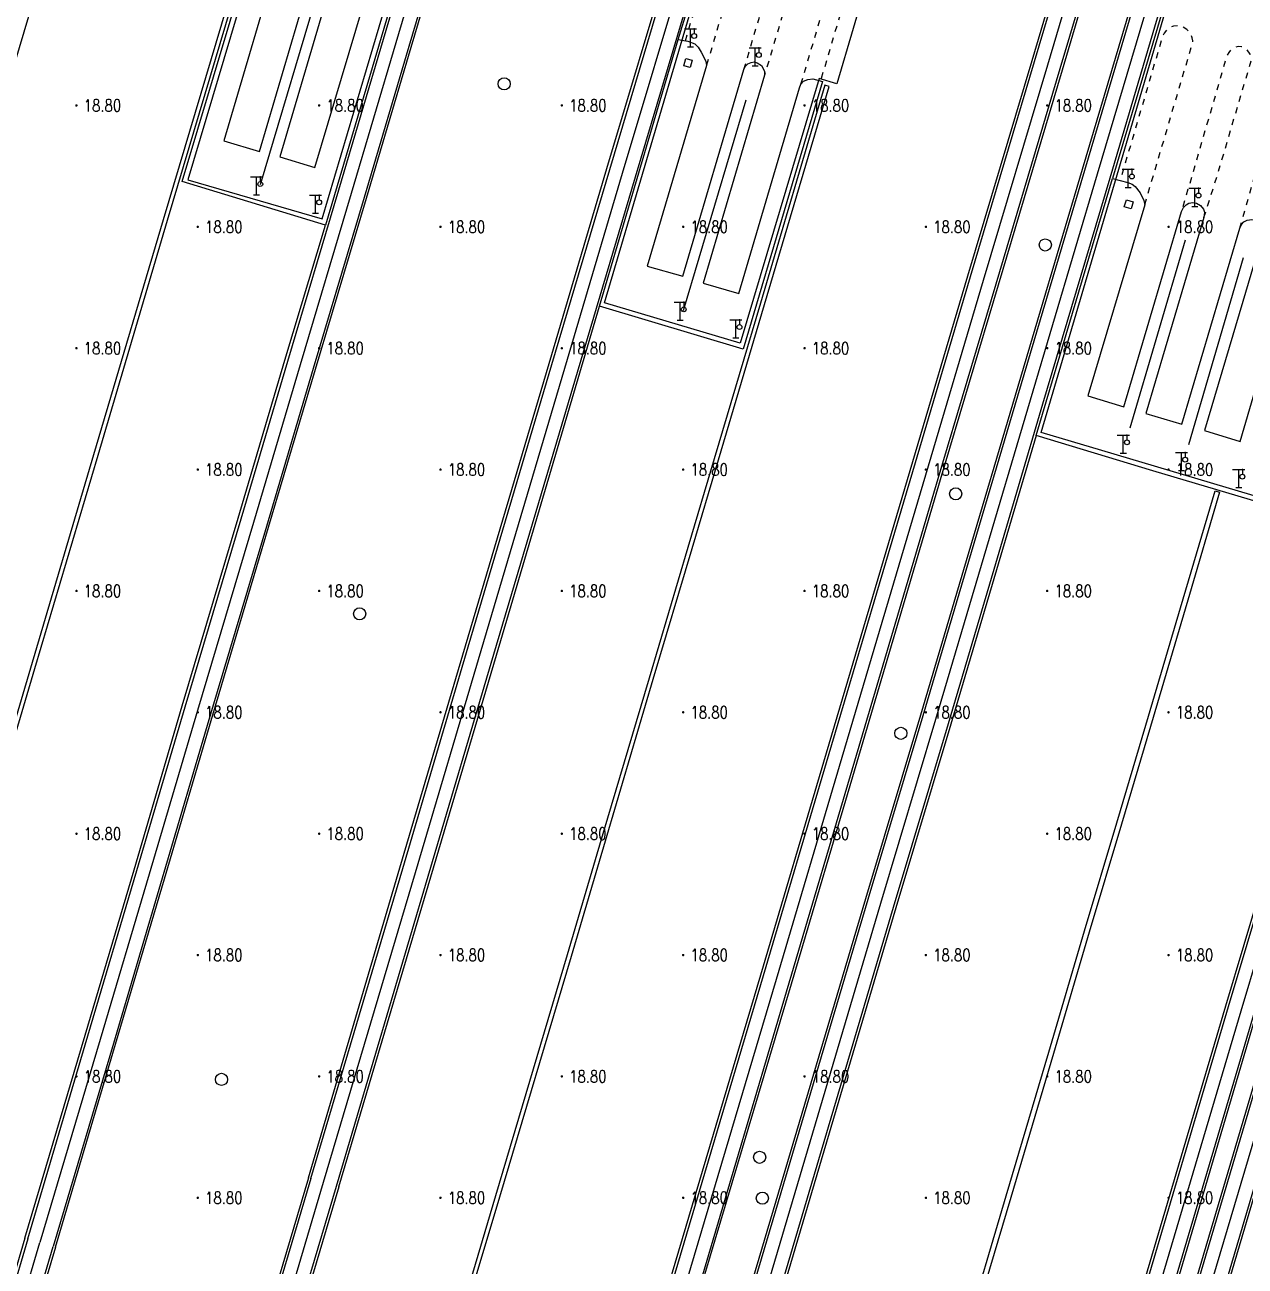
# Model space of a CAD drawing. Extents: x 404846 to 408477, y 3390929 to 3392894.
# Drawn here: x 406847.1 to 406947.7, y 3391818.7 to 3391921 of the extents above; entities that cross this region are included whole.
import ezdxf
from ezdxf.enums import TextEntityAlignment as Align

# ---------------------------------------------------------------- set-up
doc = ezdxf.new("R2010")
doc.units = 0
doc.header["$LTSCALE"] = 0.5
doc.header["$PDSIZE"] = 0.2
doc.linetypes.add('X6', pattern=[2, 1, -1])
doc.layers.get('0').update_dxf_attribs({"linetype": 'CONTINUOUS'})
for name, color, linetype in [('3221', 6, 'CONTINUOUS'), ('DLSS', 4, 'CONTINUOUS'), ('DMTZ', 3, 'CONTINUOUS'), ('FZTZ', 7, 'CONTINUOUS'), ('GCD', 1, 'CONTINUOUS'), ('GXYZ', 2, 'CONTINUOUS'), ('JMD', 6, 'CONTINUOUS'), ('SXSS', 5, 'CONTINUOUS'), ('ZBTZ', 3, 'CONTINUOUS')]:
    doc.layers.add(name, color=color, linetype=linetype)
doc.styles.add('HZ', font='rs.shx', dxfattribs={"width": 0.8, "bigfont": 'hztxt.shx'})
doc.linetypes.add('10422', pattern='A,0.75,[150,AAA.SHX,S=0.5,R=0,X=0,Y=0.5],1.5,[177,AAA.SHX,S=1,R=0,X=0,Y=0.4],0.75', length=3)
doc.linetypes.add('1161', pattern='A,0,[149,AAA.SHX,S=0.15,R=0,X=0,Y=0],-1.6', length=1.6)
doc.linetypes.add('447', pattern='A,8,-1,[148,AAA.SHX,S=1,R=0,X=0,Y=0],-1', length=10)

# ---------------------------------------------------------------- blocks, each defined once
blk = doc.blocks.new('gc063')
for p, q in [((-1, 3), (1, 3)), ((0, 0), (0, 3)), ((0.6, 3), (0.6, 2.2)), ((-0.5, 0), (0.5, 0))]:
    blk.add_line(p, q)
blk.add_circle((0.6, 1.8), 0.4)
blk.add_point((0.6, 3))
blk.add_point((0.6, 3))
blk = doc.blocks.new('GC200')
at = {"linetype": 'Continuous', "const_width": 0.2, "flags": 128}
blk.add_lwpolyline([(-0.1, 0, 1), (0.1, 0, 1)], format="xyb", close=True, dxfattribs=at)
blk = doc.blocks.new('gc188')
blk.add_circle((0, 0), 1)

msp = doc.modelspace()

# ---------------------------------------------------------------- linework, layer by layer
at = {"layer": '3221', "color": 6}
for points in [[(406818.629, 3391829.5, 18.713), (406823.606, 3391846.24, 18.852), (406827.632, 3391859.825, 18.852), (406831.615, 3391873.336, 18.712), (406836.221, 3391888.842, 18.684), (406840.089, 3391901.861, 18.749), (406844.288, 3391915.943, 18.872), (406847.961, 3391928.344, 18.986), (406852.414, 3391943.384, 18.97), (406854.263, 3391949.589, 19.004), (406883.973, 3391940.737, 19.004), (406882.131, 3391934.557, 18.97), (406877.685, 3391919.541, 18.986), (406874.003, 3391907.113, 18.872), (406869.801, 3391893.018, 18.749), (406865.937, 3391880.014, 18.684), (406861.341, 3391864.54, 18.712), (406857.361, 3391851.037, 18.852), (406853.325, 3391837.419, 18.852), (406848.353, 3391820.696, 18.713)], [(406871.721, 3391825.664, 18.787), (406879.304, 3391851.19, 18.609), (406884.714, 3391869.47, 18.65), (406891.602, 3391892.727, 18.81), (406896.37, 3391908.8, 19.018), (406901.652, 3391926.525, 18.965), (406904.097, 3391934.778, 18.949), (406933.82, 3391925.973, 18.949), (406931.368, 3391917.696, 18.965), (406926.084, 3391899.965, 19.018), (406921.324, 3391883.917, 18.81), (406914.439, 3391860.669, 18.65), (406909.025, 3391842.378, 18.609), (406901.442, 3391816.85, 18.787)], [(406935.699, 3391800.484, 18.723), (406947.332, 3391839.797, 18.561), (406951.864, 3391854.938, 18.616), (406955.638, 3391867.675, 18.728), (406959.67, 3391881.284, 18.793), (406965.208, 3391899.914, 18.836), (406969.778, 3391915.381, 18.83), (406940.049, 3391924.165, 18.83), (406935.486, 3391908.723, 18.836), (406929.951, 3391890.105, 18.793), (406925.915, 3391876.482, 18.728), (406922.153, 3391863.786, 18.616), (406917.62, 3391848.64, 18.561), (406905.976, 3391809.292, 18.723)], [(406969.1, 3391790.104, 18.783), (406973.78, 3391805.818, 18.746), (406980.038, 3391826.9, 18.746), (406986.922, 3391850.073, 18.746), (406993.341, 3391871.796, 18.704), (406998.649, 3391889.604, 18.786), (407003.313, 3391905.444, 18.645), (406973.576, 3391914.201, 18.645), (406968.926, 3391898.41, 18.786), (406963.622, 3391880.615, 18.704), (406957.199, 3391858.88, 18.746), (406950.32, 3391835.725, 18.746), (406944.066, 3391814.653, 18.746), (406939.373, 3391798.897, 18.783)], [(406819.644, 3391649.903, 18.778), (406824.914, 3391667.762, 18.632), (406830.712, 3391687.301, 18.588), (406835.54, 3391703.629, 18.662), (406839.772, 3391717.832, 18.823), (406843.331, 3391729.891, 18.926), (406847.134, 3391742.709, 19.022), (406850.378, 3391753.621, 19.008), (406852.411, 3391760.516, 18.952), (406858.268, 3391780.273, 18.808), (406861.815, 3391792.204, 18.696), (406865.607, 3391805.045, 18.69), (406871.721, 3391825.664, 18.787)], [(406798.358, 3391651.778, 18.567), (406805.406, 3391675.774, 18.694), (406810.921, 3391694.385, 18.636), (406817.288, 3391715.825, 18.623), (406822.931, 3391734.847, 18.798), (406828.287, 3391752.82, 18.924), (406833.885, 3391771.727, 18.924), (406840.147, 3391792.903, 18.782), (406845.429, 3391810.824, 18.67), (406848.353, 3391820.696, 18.713)]]:
    msp.add_polyline3d(points, dxfattribs=at)
at = {"layer": 'DLSS', "linetype": 'X6', "flags": 128}
for points, elevation in [([(406901.542, 3391919.714), (406905.091, 3391931.55), (406905.285, 3391931.889), (406905.636, 3391932.161), (406906.031, 3391932.287), (406906.613, 3391932.158), (406906.885, 3391931.976), (406907.085, 3391931.762), (406907.244, 3391931.473), (406907.227, 3391931.221), (406907.145, 3391930.759), (406903.281, 3391917.671)], 18.523), ([(406906.368, 3391917.348), (406910.109, 3391930.055), (406910.28, 3391930.328), (406910.507, 3391930.534), (406910.919, 3391930.626), (406911.201, 3391930.595), (406911.451, 3391930.509), (406911.724, 3391930.268), (406911.868, 3391929.954), (406911.872, 3391929.647), (406911.74, 3391929.177), (406908.062, 3391916.87)], 18.615), ([(406911.062, 3391916.135), (406914.814, 3391928.791), (406915.036, 3391929.076), (406915.359, 3391929.171), (406915.762, 3391929.098), (406916.11, 3391928.848), (406916.221, 3391928.547), (406916.185, 3391928.319), (406912.675, 3391916.391)], 18.652), ([(406939.396, 3391906.201), (406943.322, 3391919.497), (406943.356, 3391919.714), (406943.305, 3391919.958), (406943.129, 3391920.34), (406942.863, 3391920.645), (406942.507, 3391920.857), (406942.118, 3391920.928), (406941.756, 3391920.924), (406941.485, 3391920.82), (406941.21, 3391920.617), (406941.003, 3391920.343), (406940.863, 3391920.054), (406940.774, 3391919.787), (406937.364, 3391908.2)], 19.013), ([(406944.269, 3391905.138), (406945.39, 3391908.672), (406948.185, 3391918.139), (406948.168, 3391918.365), (406948.074, 3391918.612), (406947.832, 3391918.953), (406947.612, 3391919.099), (406947.357, 3391919.208), (406947.086, 3391919.228), (406946.774, 3391919.136), (406946.535, 3391918.993), (406946.317, 3391918.748), (406946.188, 3391918.505), (406946.058, 3391918.127), (406942.426, 3391905.654)], 18.974), ([(406947.238, 3391904.265), (406948.353, 3391908.218), (406950.969, 3391917.068), (406951.143, 3391917.391), (406951.412, 3391917.643), (406951.676, 3391917.777), (406952.128, 3391917.807), (406952.361, 3391917.744), (406952.644, 3391917.578), (406952.855, 3391917.347), (406952.971, 3391917.078), (406952.998, 3391916.801), (406952.928, 3391916.446), (406951.681, 3391912.278), (406949.093, 3391903.696)], 18.586)]:
    msp.add_lwpolyline(points, dxfattribs=dict(at, elevation=elevation))
at = {"layer": 'DMTZ', "linetype": '10422', "flags": 128}
for points, elevation in [([(406868.412, 3391928.18), (406868.378, 3391927.976), (406863.496, 3391911.466), (406866.443, 3391910.572), (406871.497, 3391927.751), (406871.819, 3391928.203), (406872.197, 3391928.376), (406872.569, 3391928.3), (406872.878, 3391928.102), (406873.086, 3391927.753), (406873.132, 3391927.416), (406873.124, 3391927.112), (406868.109, 3391910.142), (406871.011, 3391909.268), (406876.038, 3391926.143), (406876.232, 3391926.482), (406876.612, 3391926.817), (406877.054, 3391926.892), (406877.465, 3391926.809), (406878.402, 3391926.5), (406871.886, 3391904.522), (406860.083, 3391908.114), (406866.609, 3391929.975), (406867.239, 3391929.779), (406867.632, 3391929.549), (406867.954, 3391929.129), (406868.258, 3391928.572), (406868.412, 3391928.18)], 19.102), ([(406906.309, 3391894.301), (406894.462, 3391897.83), (406900.954, 3391919.824), (406901.745, 3391919.676), (406902.316, 3391919.443), (406902.591, 3391919.188), (406902.843, 3391918.773), (406903.22, 3391918.018), (406903.281, 3391917.671), (406898.391, 3391901.138), (406901.325, 3391900.303), (406906.368, 3391917.348), (406906.488, 3391917.613), (406906.69, 3391917.808), (406906.954, 3391917.923), (406907.215, 3391917.971), (406907.446, 3391917.899), (406907.815, 3391917.661), (406908.064, 3391917.214), (406908.062, 3391916.87), (406903.015, 3391899.737), (406905.93, 3391898.893), (406910.95, 3391915.833), (406911.062, 3391916.135), (406911.271, 3391916.379), (406911.637, 3391916.531), (406912.051, 3391916.579), (406912.845, 3391916.34), (406906.309, 3391894.301)], 18.913)]:
    msp.add_lwpolyline(points, close=True, dxfattribs=dict(at, elevation=elevation))
for points, elevation in [([(406940.068, 3391884.276), (406930.459, 3391887.173), (406936.745, 3391908.368), (406938.002, 3391908.027), (406938.363, 3391907.893), (406938.6, 3391907.711), (406939.008, 3391907.175), (406939.326, 3391906.537), (406939.396, 3391906.201), (406934.715, 3391890.455), (406937.679, 3391889.558), (406939.725, 3391896.533), (406942.426, 3391905.654), (406942.591, 3391905.977), (406942.802, 3391906.201), (406943.034, 3391906.334), (406943.359, 3391906.38), (406943.667, 3391906.327), (406943.995, 3391906.133), (406944.24, 3391905.83), (406944.32, 3391905.586), (406944.269, 3391905.138)], 19.353), ([(406944.269, 3391905.138), (406939.482, 3391889.006), (406942.46, 3391888.127), (406947.238, 3391904.265)], 18.801), ([(406947.238, 3391904.265), (406947.37, 3391904.559), (406947.57, 3391904.803), (406947.824, 3391904.936), (406948.205, 3391904.988), (406948.531, 3391904.921), (406948.769, 3391904.799), (406948.979, 3391904.586), (406949.106, 3391904.334), (406949.171, 3391904.077), (406949.148, 3391903.912), (406949.093, 3391903.696), (406947.472, 3391898.216), (406944.315, 3391887.591), (406947.263, 3391886.685), (406951.994, 3391902.806)], 19.065), ([(406961.604, 3391899.947), (406961.787, 3391900.253), (406961.987, 3391900.479), (406962.234, 3391900.608), (406962.51, 3391900.645), (406963.023, 3391900.555), (406963.269, 3391900.478), (406963.896, 3391900.299), (406957.64, 3391879.053), (406940.068, 3391884.276)], 19.249)]:
    msp.add_lwpolyline(points, dxfattribs=dict(at, elevation=elevation))
at = {"layer": 'FZTZ', "linetype": 'Continuous', "flags": 128}
for points, elevation in [([(406902.098, 3391918.101), (406901.923, 3391917.502), (406901.409, 3391917.653), (406901.584, 3391918.251), (406902.098, 3391918.101)], 20.55), ([(406937.706, 3391906.034), (406937.881, 3391906.612), (406938.447, 3391906.44), (406938.273, 3391905.863), (406937.706, 3391906.034)], 21.011)]:
    msp.add_lwpolyline(points, close=True, dxfattribs=dict(at, elevation=elevation))
at = {"layer": 'JMD', "linetype": '447', "flags": 128}
for points, elevation in [([(406848.033, 3391953.98), (406857.746, 3391951.067), (406867.132, 3391948.266), (406868.252, 3391939.579), (406865.574, 3391930.477), (406867.016, 3391930.002), (406860.525, 3391908.263), (406871.62, 3391905.026), (406882.054, 3391940.225), (406883.919, 3391943.326), (406891.964, 3391940.873), (406897.322, 3391939.41)], 20.48), ([(406935.868, 3391885.96), (406930.87, 3391887.443), (406941.257, 3391922.732), (406941.412, 3391926.373), (406935.375, 3391928.114), (406922.334, 3391931.956), (406916.698, 3391925.296), (406914.014, 3391916.148), (406912.565, 3391916.587), (406906.055, 3391894.782), (406894.86, 3391898.109), (406905.343, 3391933.577), (406905.4, 3391936.929), (406897.322, 3391939.41)], 20.368), ([(406866.515, 3391907.867), (406871.662, 3391925.152)], 20.568), ([(406997.425, 3391891.133), (406990.97, 3391869.465), (406964.374, 3391877.476), (406974.812, 3391912.734), (406974.938, 3391916.431), (406972.906, 3391917.015), (406971.977, 3391917.27), (406969.755, 3391917.919), (406967.899, 3391914.822), (406957.352, 3391879.539), (406935.868, 3391885.96)], 20.522), ([(406901.389, 3391897.492), (406906.541, 3391914.833)], 20.056), ([(406938.191, 3391887.821), (406942.745, 3391903.303)], 20.478), ([(406947.493, 3391901.833), (406943.007, 3391886.431)], 20.137)]:
    msp.add_lwpolyline(points, dxfattribs=dict(at, elevation=elevation))
at = {"layer": 'SXSS', "linetype": 'Continuous', "flags": 128}
for points, elevation in [([(406834.733, 3391824.729), (406840.442, 3391843.937), (406843.167, 3391853.13), (406847.594, 3391868.049), (406852.804, 3391885.632), (406858.528, 3391904.991), (406865.973, 3391929.986), (406866.284, 3391929.894), (406858.839, 3391904.898), (406853.115, 3391885.54), (406847.906, 3391867.957), (406843.478, 3391853.037), (406840.753, 3391843.845), (406835.102, 3391824.62)], 18.715), ([(406883.897, 3391816.57), (406886.244, 3391824.453), (406892.145, 3391844.298), (406895.085, 3391854.262), (406898.893, 3391867.097), (406902.091, 3391877.864), (406904.258, 3391885.171), (406908.068, 3391897.986), (406913.383, 3391915.946), (406913.038, 3391916.049), (406907.722, 3391898.089), (406903.912, 3391885.274), (406901.745, 3391877.966), (406898.547, 3391867.199), (406894.739, 3391854.364), (406891.799, 3391844.401), (406885.898, 3391824.555), (406883.55, 3391816.673)], 18.629), ([(406919.356, 3391795.403), (406924.474, 3391812.722), (406927.976, 3391824.53), (406931.499, 3391836.388), (406934.442, 3391846.379), (406937.085, 3391855.28), (406939.481, 3391863.332), (406942.558, 3391873.735), (406945.186, 3391882.627), (406945.567, 3391882.515), (406942.939, 3391873.622), (406939.862, 3391863.219), (406937.466, 3391855.167), (406934.824, 3391846.267), (406931.88, 3391836.275), (406928.358, 3391824.417), (406924.855, 3391812.609), (406919.727, 3391795.293)], 18.68)]:
    msp.add_lwpolyline(points, dxfattribs=dict(at, elevation=elevation))
at = {"layer": 'ZBTZ', "linetype": '1161', "flags": 128}
for points, elevation in [([(406819.855, 3391829.136), (406824.921, 3391845.85), (406828.947, 3391859.436), (406832.93, 3391872.947), (406837.535, 3391888.452), (406841.404, 3391901.47), (406845.602, 3391915.553), (406849.276, 3391927.955), (406853.729, 3391942.994), (406856.21, 3391951.529)], 18.804), ([(406849.629, 3391820.318), (406854.574, 3391837.048), (406858.61, 3391850.668), (406862.591, 3391864.17), (406867.186, 3391879.643), (406871.05, 3391892.646), (406875.252, 3391906.742), (406878.934, 3391919.171), (406883.38, 3391934.186), (406885.937, 3391942.711)], 18.838), ([(406847.341, 3391820.995), (406852.31, 3391837.72), (406856.346, 3391851.337), (406860.326, 3391864.84), (406864.923, 3391880.316), (406868.787, 3391893.32), (406872.989, 3391907.414), (406876.67, 3391919.842), (406881.117, 3391934.858), (406882.874, 3391940.788), (406884.967, 3391940.149), (406883.206, 3391934.238), (406878.76, 3391919.223), (406875.078, 3391906.793), (406870.876, 3391892.698), (406867.012, 3391879.695), (406862.416, 3391864.222), (406858.436, 3391850.72), (406854.4, 3391837.1), (406849.452, 3391820.37)], 18.839), ([(406870.471, 3391826.034), (406878.011, 3391851.574), (406883.421, 3391869.853), (406890.309, 3391893.11), (406895.077, 3391909.184), (406900.359, 3391926.909), (406903.504, 3391937.511)], 18.827), ([(406870.669, 3391825.975), (406878.242, 3391851.505), (406883.652, 3391869.784), (406890.539, 3391893.042), (406895.308, 3391909.116), (406900.59, 3391926.841), (406902.926, 3391934.936)], 18.827), ([(406900.954, 3391919.824), (406902.902, 3391926.154), (406905.358, 3391934.453)], 18.784), ([(406872.781, 3391825.349), (406880.355, 3391850.879), (406885.765, 3391869.159), (406892.652, 3391892.416), (406897.42, 3391908.488), (406902.702, 3391926.213), (406905.099, 3391934.305)], 18.75), ([(406902.675, 3391816.485), (406910.273, 3391842.008), (406915.687, 3391860.3), (406922.572, 3391883.548), (406927.332, 3391899.595), (406932.615, 3391917.325), (406935.623, 3391927.477), (406939.362, 3391926.405), (406934.246, 3391909.09), (406928.711, 3391890.473), (406924.675, 3391876.849), (406920.914, 3391864.155), (406916.381, 3391849.009), (406904.721, 3391809.664)], 18.777), ([(406900.175, 3391817.226), (406907.76, 3391842.753), (406913.174, 3391861.044), (406920.059, 3391884.292), (406924.82, 3391900.341), (406930.103, 3391918.072), (406932.555, 3391926.348)], 18.827), ([(406900.382, 3391817.165), (406907.972, 3391842.69), (406913.386, 3391860.981), (406920.271, 3391884.229), (406925.032, 3391900.278), (406930.316, 3391918.009), (406932.695, 3391926.041), (406934.778, 3391925.424), (406932.398, 3391917.39), (406927.114, 3391899.659), (406922.354, 3391883.612), (406915.469, 3391860.364), (406910.055, 3391842.072), (406902.513, 3391816.533)], 18.827), ([(406907.033, 3391808.979), (406918.677, 3391848.325), (406923.21, 3391863.471), (406926.972, 3391876.169), (406931.008, 3391889.791), (406936.543, 3391908.409), (406941.024, 3391923.576), (406938.92, 3391924.197), (406934.439, 3391909.033), (406928.904, 3391890.415), (406924.868, 3391876.792), (406921.107, 3391864.098), (406916.574, 3391848.951), (406904.904, 3391809.61)], 18.727), ([(406941.297, 3391923.681), (406936.745, 3391908.368)], 18.87), ([(406938.164, 3391799.257), (406942.856, 3391815.013), (406949.11, 3391836.084), (406955.989, 3391859.238), (406962.412, 3391880.975), (406967.716, 3391898.768), (406972.897, 3391916.491), (406971.556, 3391916.863), (406966.431, 3391899.552), (406960.892, 3391880.922), (406956.86, 3391867.313), (406953.086, 3391854.575), (406948.554, 3391839.434), (406936.949, 3391800.114)], 18.746), ([(406936.753, 3391800.172), (406948.375, 3391839.487), (406952.907, 3391854.628), (406956.681, 3391867.366), (406960.713, 3391880.975), (406966.251, 3391899.605), (406970.737, 3391914.787), (406968.642, 3391915.406), (406964.157, 3391900.226), (406958.618, 3391881.596), (406954.586, 3391867.987), (406950.813, 3391855.251), (406946.281, 3391840.11), (406934.648, 3391800.796)], 18.727), ([(406938.355, 3391799.2), (406943.047, 3391814.956), (406949.301, 3391836.027), (406956.18, 3391859.182), (406962.603, 3391880.918), (406967.907, 3391898.712), (406972.493, 3391914.286), (406974.608, 3391913.664), (406970.02, 3391898.086), (406964.716, 3391880.291), (406958.294, 3391858.555), (406951.415, 3391835.4), (406945.16, 3391814.328), (406940.467, 3391798.571)], 18.737), ([(406847.109, 3391821.064), (406852.067, 3391837.792), (406856.103, 3391851.409), (406860.083, 3391864.912), (406864.68, 3391880.388), (406868.544, 3391893.392), (406871.886, 3391904.522)], 18.772), ([(406872.981, 3391825.29), (406880.555, 3391850.82), (406885.965, 3391869.099), (406892.852, 3391892.356), (406894.462, 3391897.83)], 18.727), ([(406930.459, 3391887.173), (406927.166, 3391876.111), (406923.404, 3391863.413), (406918.871, 3391848.268), (406907.228, 3391808.922)], 18.695), ([(406957.64, 3391879.053), (406954.359, 3391868.054), (406950.586, 3391855.319), (406946.054, 3391840.178), (406934.439, 3391800.858)], 18.681), ([(406964.007, 3391877.183), (406958.486, 3391858.498), (406951.607, 3391835.343), (406945.352, 3391814.271), (406940.659, 3391798.514)], 18.746), ([(406870.471, 3391826.034), (406864.357, 3391805.415), (406860.565, 3391792.574), (406857.018, 3391780.644), (406851.161, 3391760.885), (406849.128, 3391753.991), (406845.885, 3391743.08), (406842.082, 3391730.261), (406838.522, 3391718.203), (406834.291, 3391704), (406829.462, 3391687.671), (406823.664, 3391668.132), (406818.411, 3391650.269), (406811.152, 3391625.815), (406805.31, 3391606.126), (406799.957, 3391587.994), (406795.707, 3391573.714), (406791.102, 3391558.128), (406788.079, 3391547.925), (406784.496, 3391535.716), (406783.216, 3391531.436)], 18.703), ([(406870.669, 3391825.975), (406864.555, 3391805.356), (406860.763, 3391792.516), (406857.216, 3391780.585), (406851.359, 3391760.826), (406849.326, 3391753.933), (406846.083, 3391743.021), (406842.279, 3391730.202), (406838.72, 3391718.144), (406834.489, 3391703.941), (406829.66, 3391687.612), (406823.862, 3391668.073), (406818.596, 3391650.214), (406811.338, 3391625.76), (406805.495, 3391606.071), (406800.142, 3391587.939), (406795.892, 3391573.659), (406791.287, 3391558.073), (406788.264, 3391547.87), (406784.681, 3391535.661), (406783.484, 3391531.659), (406785.596, 3391531.056), (406786.787, 3391535.038), (406790.371, 3391547.249), (406793.393, 3391557.45), (406797.997, 3391573.034), (406802.248, 3391587.314), (406807.601, 3391605.448), (406813.443, 3391625.135), (406820.704, 3391649.591), (406825.974, 3391667.448), (406831.771, 3391686.987), (406836.6, 3391703.314), (406840.831, 3391717.518), (406844.391, 3391729.578), (406848.194, 3391742.394), (406851.438, 3391753.308), (406853.47, 3391760.202), (406859.327, 3391779.958), (406862.875, 3391791.89), (406866.667, 3391804.731), (406872.781, 3391825.349)], 18.703), ([(406872.981, 3391825.29), (406866.867, 3391804.672), (406863.075, 3391791.831), (406859.527, 3391779.899), (406853.67, 3391760.143), (406851.638, 3391753.248), (406848.394, 3391742.335), (406844.591, 3391729.518), (406841.031, 3391717.459), (406836.8, 3391703.255), (406831.971, 3391686.928), (406826.174, 3391667.389), (406820.892, 3391649.533), (406813.633, 3391625.078), (406807.791, 3391605.391), (406802.437, 3391587.258), (406798.187, 3391572.978), (406793.583, 3391557.394), (406790.561, 3391547.193), (406786.977, 3391534.981), (406785.695, 3391530.695)], 18.703), ([(406847.109, 3391821.064), (406844.185, 3391811.192), (406838.902, 3391793.271), (406832.641, 3391772.095), (406827.043, 3391753.19), (406821.687, 3391735.217), (406816.044, 3391716.194), (406809.677, 3391694.754), (406804.161, 3391676.142), (406797.113, 3391652.144), (406791.636, 3391633.584), (406786.877, 3391617.513), (406781.736, 3391600.129), (406777.764, 3391586.699), (406774.33, 3391575.141), (406771.585, 3391565.847), (406768.976, 3391557.06), (406764.478, 3391541.923), (406763.109, 3391537.415)], 18.648), ([(406847.341, 3391820.995), (406844.417, 3391811.123), (406839.135, 3391793.202), (406832.873, 3391772.026), (406827.275, 3391753.121), (406821.92, 3391735.148), (406816.277, 3391716.125), (406809.91, 3391694.685), (406804.394, 3391676.073), (406797.35, 3391652.077), (406791.853, 3391633.52), (406787.093, 3391617.449), (406781.952, 3391600.065), (406777.981, 3391586.635), (406774.546, 3391575.077), (406771.802, 3391565.783), (406769.193, 3391556.995), (406764.694, 3391541.858), (406763.42, 3391537.663), (406765.506, 3391537.029), (406766.782, 3391541.231), (406771.282, 3391556.375), (406773.892, 3391565.164), (406776.636, 3391574.458), (406780.071, 3391586.016), (406784.043, 3391599.446), (406789.183, 3391616.831), (406793.942, 3391632.901), (406799.44, 3391651.458), (406806.505, 3391675.45), (406812.02, 3391694.058), (406818.387, 3391715.499), (406824.03, 3391734.52), (406829.386, 3391752.494), (406834.984, 3391771.401), (406841.246, 3391792.579), (406846.529, 3391810.499), (406849.452, 3391820.37)], 18.648), ([(406849.629, 3391820.318), (406846.705, 3391810.447), (406841.423, 3391792.526), (406835.161, 3391771.349), (406829.562, 3391752.441), (406824.207, 3391734.468), (406818.564, 3391715.447), (406812.197, 3391694.006), (406806.682, 3391675.398), (406799.628, 3391651.402), (406794.13, 3391632.846), (406789.371, 3391616.775), (406784.23, 3391599.391), (406780.258, 3391585.96), (406776.824, 3391574.403), (406774.079, 3391565.109), (406771.469, 3391556.319), (406766.969, 3391541.175), (406765.598, 3391536.659)], 18.648)]:
    msp.add_lwpolyline(points, dxfattribs=dict(at, elevation=elevation))

# ---------------------------------------------------------------- block references
at = {"layer": 'DLSS', "linetype": 'Continuous', "xscale": 0.5, "yscale": 0.5}
for p in [(406901.963, 3391919.205, 18.536), (406907.288, 3391917.634, 18.806), (406938.035, 3391907.628, 19.202), (406866.207, 3391907.002, 18.962), (406871.064, 3391905.5, 18.98), (406943.526, 3391906.056, 19.175), (406901.102, 3391896.677, 18.727), (406905.697, 3391895.22, 18.867), (406937.628, 3391885.727, 19.058), (406942.421, 3391884.294, 19.016), (406947.136, 3391882.893, 18.909)]:
    msp.add_blockref('gc063', p, dxfattribs=at)
at = {"layer": 'GCD', "linetype": 'Continuous'}
ref = msp.add_blockref('GC200', (406851.358, 3391914.379, 18.8), dxfattribs=dict(at, xscale=0.5, yscale=0.5, zscale=0.5))
ref.add_attrib('height', '18.80', dxfattribs={"linetype": 'Continuous', "height": 1, "style": 'HZ', "width": 0.8}).set_placement((406851.958, 3391914.379, 18.8), align=Align.MIDDLE_LEFT)
ref = msp.add_blockref('GC200', (406871.358, 3391914.379, 18.8), dxfattribs=dict(at, xscale=0.5, yscale=0.5, zscale=0.5))
ref.add_attrib('height', '18.80', dxfattribs={"linetype": 'Continuous', "height": 1, "style": 'HZ', "width": 0.8}).set_placement((406871.958, 3391914.379, 18.8), align=Align.MIDDLE_LEFT)
ref = msp.add_blockref('GC200', (406891.358, 3391914.379, 18.8), dxfattribs=dict(at, xscale=0.5, yscale=0.5, zscale=0.5))
ref.add_attrib('height', '18.80', dxfattribs={"linetype": 'Continuous', "height": 1, "style": 'HZ', "width": 0.8}).set_placement((406891.958, 3391914.379, 18.8), align=Align.MIDDLE_LEFT)
ref = msp.add_blockref('GC200', (406911.358, 3391914.379, 18.8), dxfattribs=dict(at, xscale=0.5, yscale=0.5, zscale=0.5))
ref.add_attrib('height', '18.80', dxfattribs={"linetype": 'Continuous', "height": 1, "style": 'HZ', "width": 0.8}).set_placement((406911.958, 3391914.379, 18.8), align=Align.MIDDLE_LEFT)
ref = msp.add_blockref('GC200', (406931.358, 3391914.379, 18.8), dxfattribs=dict(at, xscale=0.5, yscale=0.5, zscale=0.5))
ref.add_attrib('height', '18.80', dxfattribs={"linetype": 'Continuous', "height": 1, "style": 'HZ', "width": 0.8}).set_placement((406931.958, 3391914.379, 18.8), align=Align.MIDDLE_LEFT)
ref = msp.add_blockref('GC200', (406861.358, 3391904.379, 18.8), dxfattribs=dict(at, xscale=0.5, yscale=0.5, zscale=0.5))
ref.add_attrib('height', '18.80', dxfattribs={"linetype": 'Continuous', "height": 1, "style": 'HZ', "width": 0.8}).set_placement((406861.958, 3391904.379, 18.8), align=Align.MIDDLE_LEFT)
ref = msp.add_blockref('GC200', (406881.358, 3391904.379, 18.8), dxfattribs=dict(at, xscale=0.5, yscale=0.5, zscale=0.5))
ref.add_attrib('height', '18.80', dxfattribs={"linetype": 'Continuous', "height": 1, "style": 'HZ', "width": 0.8}).set_placement((406881.958, 3391904.379, 18.8), align=Align.MIDDLE_LEFT)
ref = msp.add_blockref('GC200', (406901.358, 3391904.379, 18.8), dxfattribs=dict(at, xscale=0.5, yscale=0.5, zscale=0.5))
ref.add_attrib('height', '18.80', dxfattribs={"linetype": 'Continuous', "height": 1, "style": 'HZ', "width": 0.8}).set_placement((406901.958, 3391904.379, 18.8), align=Align.MIDDLE_LEFT)
ref = msp.add_blockref('GC200', (406921.358, 3391904.379, 18.8), dxfattribs=dict(at, xscale=0.5, yscale=0.5, zscale=0.5))
ref.add_attrib('height', '18.80', dxfattribs={"linetype": 'Continuous', "height": 1, "style": 'HZ', "width": 0.8}).set_placement((406921.958, 3391904.379, 18.8), align=Align.MIDDLE_LEFT)
ref = msp.add_blockref('GC200', (406941.358, 3391904.379, 18.8), dxfattribs=dict(at, xscale=0.5, yscale=0.5, zscale=0.5))
ref.add_attrib('height', '18.80', dxfattribs={"linetype": 'Continuous', "height": 1, "style": 'HZ', "width": 0.8}).set_placement((406941.958, 3391904.379, 18.8), align=Align.MIDDLE_LEFT)
ref = msp.add_blockref('GC200', (406851.358, 3391894.379, 18.8), dxfattribs=dict(at, xscale=0.5, yscale=0.5, zscale=0.5))
ref.add_attrib('height', '18.80', dxfattribs={"linetype": 'Continuous', "height": 1, "style": 'HZ', "width": 0.8}).set_placement((406851.958, 3391894.379, 18.8), align=Align.MIDDLE_LEFT)
ref = msp.add_blockref('GC200', (406871.358, 3391894.379, 18.8), dxfattribs=dict(at, xscale=0.5, yscale=0.5, zscale=0.5))
ref.add_attrib('height', '18.80', dxfattribs={"linetype": 'Continuous', "height": 1, "style": 'HZ', "width": 0.8}).set_placement((406871.958, 3391894.379, 18.8), align=Align.MIDDLE_LEFT)
ref = msp.add_blockref('GC200', (406891.358, 3391894.379, 18.8), dxfattribs=dict(at, xscale=0.5, yscale=0.5, zscale=0.5))
ref.add_attrib('height', '18.80', dxfattribs={"linetype": 'Continuous', "height": 1, "style": 'HZ', "width": 0.8}).set_placement((406891.958, 3391894.379, 18.8), align=Align.MIDDLE_LEFT)
ref = msp.add_blockref('GC200', (406911.358, 3391894.379, 18.8), dxfattribs=dict(at, xscale=0.5, yscale=0.5, zscale=0.5))
ref.add_attrib('height', '18.80', dxfattribs={"linetype": 'Continuous', "height": 1, "style": 'HZ', "width": 0.8}).set_placement((406911.958, 3391894.379, 18.8), align=Align.MIDDLE_LEFT)
ref = msp.add_blockref('GC200', (406931.358, 3391894.379, 18.8), dxfattribs=dict(at, xscale=0.5, yscale=0.5, zscale=0.5))
ref.add_attrib('height', '18.80', dxfattribs={"linetype": 'Continuous', "height": 1, "style": 'HZ', "width": 0.8}).set_placement((406931.958, 3391894.379, 18.8), align=Align.MIDDLE_LEFT)
ref = msp.add_blockref('GC200', (406861.358, 3391884.379, 18.8), dxfattribs=dict(at, xscale=0.5, yscale=0.5, zscale=0.5))
ref.add_attrib('height', '18.80', dxfattribs={"linetype": 'Continuous', "height": 1, "style": 'HZ', "width": 0.8}).set_placement((406861.958, 3391884.379, 18.8), align=Align.MIDDLE_LEFT)
ref = msp.add_blockref('GC200', (406881.358, 3391884.379, 18.8), dxfattribs=dict(at, xscale=0.5, yscale=0.5, zscale=0.5))
ref.add_attrib('height', '18.80', dxfattribs={"linetype": 'Continuous', "height": 1, "style": 'HZ', "width": 0.8}).set_placement((406881.958, 3391884.379, 18.8), align=Align.MIDDLE_LEFT)
ref = msp.add_blockref('GC200', (406901.358, 3391884.379, 18.8), dxfattribs=dict(at, xscale=0.5, yscale=0.5, zscale=0.5))
ref.add_attrib('height', '18.80', dxfattribs={"linetype": 'Continuous', "height": 1, "style": 'HZ', "width": 0.8}).set_placement((406901.958, 3391884.379, 18.8), align=Align.MIDDLE_LEFT)
ref = msp.add_blockref('GC200', (406921.358, 3391884.379, 18.8), dxfattribs=dict(at, xscale=0.5, yscale=0.5, zscale=0.5))
ref.add_attrib('height', '18.80', dxfattribs={"linetype": 'Continuous', "height": 1, "style": 'HZ', "width": 0.8}).set_placement((406921.958, 3391884.379, 18.8), align=Align.MIDDLE_LEFT)
ref = msp.add_blockref('GC200', (406941.358, 3391884.379, 18.8), dxfattribs=dict(at, xscale=0.5, yscale=0.5, zscale=0.5))
ref.add_attrib('height', '18.80', dxfattribs={"linetype": 'Continuous', "height": 1, "style": 'HZ', "width": 0.8}).set_placement((406941.958, 3391884.379, 18.8), align=Align.MIDDLE_LEFT)
ref = msp.add_blockref('GC200', (406851.358, 3391874.379, 18.8), dxfattribs=dict(at, xscale=0.5, yscale=0.5, zscale=0.5))
ref.add_attrib('height', '18.80', dxfattribs={"linetype": 'Continuous', "height": 1, "style": 'HZ', "width": 0.8}).set_placement((406851.958, 3391874.379, 18.8), align=Align.MIDDLE_LEFT)
ref = msp.add_blockref('GC200', (406871.358, 3391874.379, 18.8), dxfattribs=dict(at, xscale=0.5, yscale=0.5, zscale=0.5))
ref.add_attrib('height', '18.80', dxfattribs={"linetype": 'Continuous', "height": 1, "style": 'HZ', "width": 0.8}).set_placement((406871.958, 3391874.379, 18.8), align=Align.MIDDLE_LEFT)
ref = msp.add_blockref('GC200', (406891.358, 3391874.379, 18.8), dxfattribs=dict(at, xscale=0.5, yscale=0.5, zscale=0.5))
ref.add_attrib('height', '18.80', dxfattribs={"linetype": 'Continuous', "height": 1, "style": 'HZ', "width": 0.8}).set_placement((406891.958, 3391874.379, 18.8), align=Align.MIDDLE_LEFT)
ref = msp.add_blockref('GC200', (406911.358, 3391874.379, 18.8), dxfattribs=dict(at, xscale=0.5, yscale=0.5, zscale=0.5))
ref.add_attrib('height', '18.80', dxfattribs={"linetype": 'Continuous', "height": 1, "style": 'HZ', "width": 0.8}).set_placement((406911.958, 3391874.379, 18.8), align=Align.MIDDLE_LEFT)
ref = msp.add_blockref('GC200', (406931.358, 3391874.379, 18.8), dxfattribs=dict(at, xscale=0.5, yscale=0.5, zscale=0.5))
ref.add_attrib('height', '18.80', dxfattribs={"linetype": 'Continuous', "height": 1, "style": 'HZ', "width": 0.8}).set_placement((406931.958, 3391874.379, 18.8), align=Align.MIDDLE_LEFT)
ref = msp.add_blockref('GC200', (406861.358, 3391864.379, 18.8), dxfattribs=dict(at, xscale=0.5, yscale=0.5, zscale=0.5))
ref.add_attrib('height', '18.80', dxfattribs={"linetype": 'Continuous', "height": 1, "style": 'HZ', "width": 0.8}).set_placement((406861.958, 3391864.379, 18.8), align=Align.MIDDLE_LEFT)
ref = msp.add_blockref('GC200', (406881.358, 3391864.379, 18.8), dxfattribs=dict(at, xscale=0.5, yscale=0.5, zscale=0.5))
ref.add_attrib('height', '18.80', dxfattribs={"linetype": 'Continuous', "height": 1, "style": 'HZ', "width": 0.8}).set_placement((406881.958, 3391864.379, 18.8), align=Align.MIDDLE_LEFT)
ref = msp.add_blockref('GC200', (406901.358, 3391864.379, 18.8), dxfattribs=dict(at, xscale=0.5, yscale=0.5, zscale=0.5))
ref.add_attrib('height', '18.80', dxfattribs={"linetype": 'Continuous', "height": 1, "style": 'HZ', "width": 0.8}).set_placement((406901.958, 3391864.379, 18.8), align=Align.MIDDLE_LEFT)
ref = msp.add_blockref('GC200', (406921.358, 3391864.379, 18.8), dxfattribs=dict(at, xscale=0.5, yscale=0.5, zscale=0.5))
ref.add_attrib('height', '18.80', dxfattribs={"linetype": 'Continuous', "height": 1, "style": 'HZ', "width": 0.8}).set_placement((406921.958, 3391864.379, 18.8), align=Align.MIDDLE_LEFT)
ref = msp.add_blockref('GC200', (406941.358, 3391864.379, 18.8), dxfattribs=dict(at, xscale=0.5, yscale=0.5, zscale=0.5))
ref.add_attrib('height', '18.80', dxfattribs={"linetype": 'Continuous', "height": 1, "style": 'HZ', "width": 0.8}).set_placement((406941.958, 3391864.379, 18.8), align=Align.MIDDLE_LEFT)
ref = msp.add_blockref('GC200', (406851.358, 3391854.379, 18.8), dxfattribs=dict(at, xscale=0.5, yscale=0.5, zscale=0.5))
ref.add_attrib('height', '18.80', dxfattribs={"linetype": 'Continuous', "height": 1, "style": 'HZ', "width": 0.8}).set_placement((406851.958, 3391854.379, 18.8), align=Align.MIDDLE_LEFT)
ref = msp.add_blockref('GC200', (406871.358, 3391854.379, 18.8), dxfattribs=dict(at, xscale=0.5, yscale=0.5, zscale=0.5))
ref.add_attrib('height', '18.80', dxfattribs={"linetype": 'Continuous', "height": 1, "style": 'HZ', "width": 0.8}).set_placement((406871.958, 3391854.379, 18.8), align=Align.MIDDLE_LEFT)
ref = msp.add_blockref('GC200', (406891.358, 3391854.379, 18.8), dxfattribs=dict(at, xscale=0.5, yscale=0.5, zscale=0.5))
ref.add_attrib('height', '18.80', dxfattribs={"linetype": 'Continuous', "height": 1, "style": 'HZ', "width": 0.8}).set_placement((406891.958, 3391854.379, 18.8), align=Align.MIDDLE_LEFT)
ref = msp.add_blockref('GC200', (406911.358, 3391854.379, 18.8), dxfattribs=dict(at, xscale=0.5, yscale=0.5, zscale=0.5))
ref.add_attrib('height', '18.80', dxfattribs={"linetype": 'Continuous', "height": 1, "style": 'HZ', "width": 0.8}).set_placement((406911.958, 3391854.379, 18.8), align=Align.MIDDLE_LEFT)
ref = msp.add_blockref('GC200', (406931.358, 3391854.379, 18.8), dxfattribs=dict(at, xscale=0.5, yscale=0.5, zscale=0.5))
ref.add_attrib('height', '18.80', dxfattribs={"linetype": 'Continuous', "height": 1, "style": 'HZ', "width": 0.8}).set_placement((406931.958, 3391854.379, 18.8), align=Align.MIDDLE_LEFT)
ref = msp.add_blockref('GC200', (406861.358, 3391844.379, 18.8), dxfattribs=dict(at, xscale=0.5, yscale=0.5, zscale=0.5))
ref.add_attrib('height', '18.80', dxfattribs={"linetype": 'Continuous', "height": 1, "style": 'HZ', "width": 0.8}).set_placement((406861.958, 3391844.379, 18.8), align=Align.MIDDLE_LEFT)
ref = msp.add_blockref('GC200', (406881.358, 3391844.379, 18.8), dxfattribs=dict(at, xscale=0.5, yscale=0.5, zscale=0.5))
ref.add_attrib('height', '18.80', dxfattribs={"linetype": 'Continuous', "height": 1, "style": 'HZ', "width": 0.8}).set_placement((406881.958, 3391844.379, 18.8), align=Align.MIDDLE_LEFT)
ref = msp.add_blockref('GC200', (406901.358, 3391844.379, 18.8), dxfattribs=dict(at, xscale=0.5, yscale=0.5, zscale=0.5))
ref.add_attrib('height', '18.80', dxfattribs={"linetype": 'Continuous', "height": 1, "style": 'HZ', "width": 0.8}).set_placement((406901.958, 3391844.379, 18.8), align=Align.MIDDLE_LEFT)
ref = msp.add_blockref('GC200', (406921.358, 3391844.379, 18.8), dxfattribs=dict(at, xscale=0.5, yscale=0.5, zscale=0.5))
ref.add_attrib('height', '18.80', dxfattribs={"linetype": 'Continuous', "height": 1, "style": 'HZ', "width": 0.8}).set_placement((406921.958, 3391844.379, 18.8), align=Align.MIDDLE_LEFT)
ref = msp.add_blockref('GC200', (406941.358, 3391844.379, 18.8), dxfattribs=dict(at, xscale=0.5, yscale=0.5, zscale=0.5))
ref.add_attrib('height', '18.80', dxfattribs={"linetype": 'Continuous', "height": 1, "style": 'HZ', "width": 0.8}).set_placement((406941.958, 3391844.379, 18.8), align=Align.MIDDLE_LEFT)
ref = msp.add_blockref('GC200', (406851.358, 3391834.379, 18.8), dxfattribs=dict(at, xscale=0.5, yscale=0.5, zscale=0.5))
ref.add_attrib('height', '18.80', dxfattribs={"linetype": 'Continuous', "height": 1, "style": 'HZ', "width": 0.8}).set_placement((406851.958, 3391834.379, 18.8), align=Align.MIDDLE_LEFT)
ref = msp.add_blockref('GC200', (406871.358, 3391834.379, 18.8), dxfattribs=dict(at, xscale=0.5, yscale=0.5, zscale=0.5))
ref.add_attrib('height', '18.80', dxfattribs={"linetype": 'Continuous', "height": 1, "style": 'HZ', "width": 0.8}).set_placement((406871.958, 3391834.379, 18.8), align=Align.MIDDLE_LEFT)
ref = msp.add_blockref('GC200', (406891.358, 3391834.379, 18.8), dxfattribs=dict(at, xscale=0.5, yscale=0.5, zscale=0.5))
ref.add_attrib('height', '18.80', dxfattribs={"linetype": 'Continuous', "height": 1, "style": 'HZ', "width": 0.8}).set_placement((406891.958, 3391834.379, 18.8), align=Align.MIDDLE_LEFT)
ref = msp.add_blockref('GC200', (406911.358, 3391834.379, 18.8), dxfattribs=dict(at, xscale=0.5, yscale=0.5, zscale=0.5))
ref.add_attrib('height', '18.80', dxfattribs={"linetype": 'Continuous', "height": 1, "style": 'HZ', "width": 0.8}).set_placement((406911.958, 3391834.379, 18.8), align=Align.MIDDLE_LEFT)
ref = msp.add_blockref('GC200', (406931.358, 3391834.379, 18.8), dxfattribs=dict(at, xscale=0.5, yscale=0.5, zscale=0.5))
ref.add_attrib('height', '18.80', dxfattribs={"linetype": 'Continuous', "height": 1, "style": 'HZ', "width": 0.8}).set_placement((406931.958, 3391834.379, 18.8), align=Align.MIDDLE_LEFT)
ref = msp.add_blockref('GC200', (406861.358, 3391824.379, 18.8), dxfattribs=dict(at, xscale=0.5, yscale=0.5, zscale=0.5))
ref.add_attrib('height', '18.80', dxfattribs={"linetype": 'Continuous', "height": 1, "style": 'HZ', "width": 0.8}).set_placement((406861.958, 3391824.379, 18.8), align=Align.MIDDLE_LEFT)
ref = msp.add_blockref('GC200', (406881.358, 3391824.379, 18.8), dxfattribs=dict(at, xscale=0.5, yscale=0.5, zscale=0.5))
ref.add_attrib('height', '18.80', dxfattribs={"linetype": 'Continuous', "height": 1, "style": 'HZ', "width": 0.8}).set_placement((406881.958, 3391824.379, 18.8), align=Align.MIDDLE_LEFT)
ref = msp.add_blockref('GC200', (406901.358, 3391824.379, 18.8), dxfattribs=dict(at, xscale=0.5, yscale=0.5, zscale=0.5))
ref.add_attrib('height', '18.80', dxfattribs={"linetype": 'Continuous', "height": 1, "style": 'HZ', "width": 0.8}).set_placement((406901.958, 3391824.379, 18.8), align=Align.MIDDLE_LEFT)
ref = msp.add_blockref('GC200', (406921.358, 3391824.379, 18.8), dxfattribs=dict(at, xscale=0.5, yscale=0.5, zscale=0.5))
ref.add_attrib('height', '18.80', dxfattribs={"linetype": 'Continuous', "height": 1, "style": 'HZ', "width": 0.8}).set_placement((406921.958, 3391824.379, 18.8), align=Align.MIDDLE_LEFT)
ref = msp.add_blockref('GC200', (406941.358, 3391824.379, 18.8), dxfattribs=dict(at, xscale=0.5, yscale=0.5, zscale=0.5))
ref.add_attrib('height', '18.80', dxfattribs={"linetype": 'Continuous', "height": 1, "style": 'HZ', "width": 0.8}).set_placement((406941.958, 3391824.379, 18.8), align=Align.MIDDLE_LEFT)
at = {"layer": 'GXYZ', "linetype": 'Continuous', "xscale": 0.5, "yscale": 0.5}
for p in [(406886.612, 3391916.154, 19.006), (406931.197, 3391902.887, 18.966), (406923.815, 3391882.375, 18.798), (406874.695, 3391872.497, 18.679), (406919.294, 3391862.649, 18.6), (406863.313, 3391834.136, 18.726), (406907.657, 3391827.718, 18.725), (406907.883, 3391824.347, 18.725)]:
    msp.add_blockref('gc188', p, dxfattribs=at)

doc.saveas('drawing.dxf')
